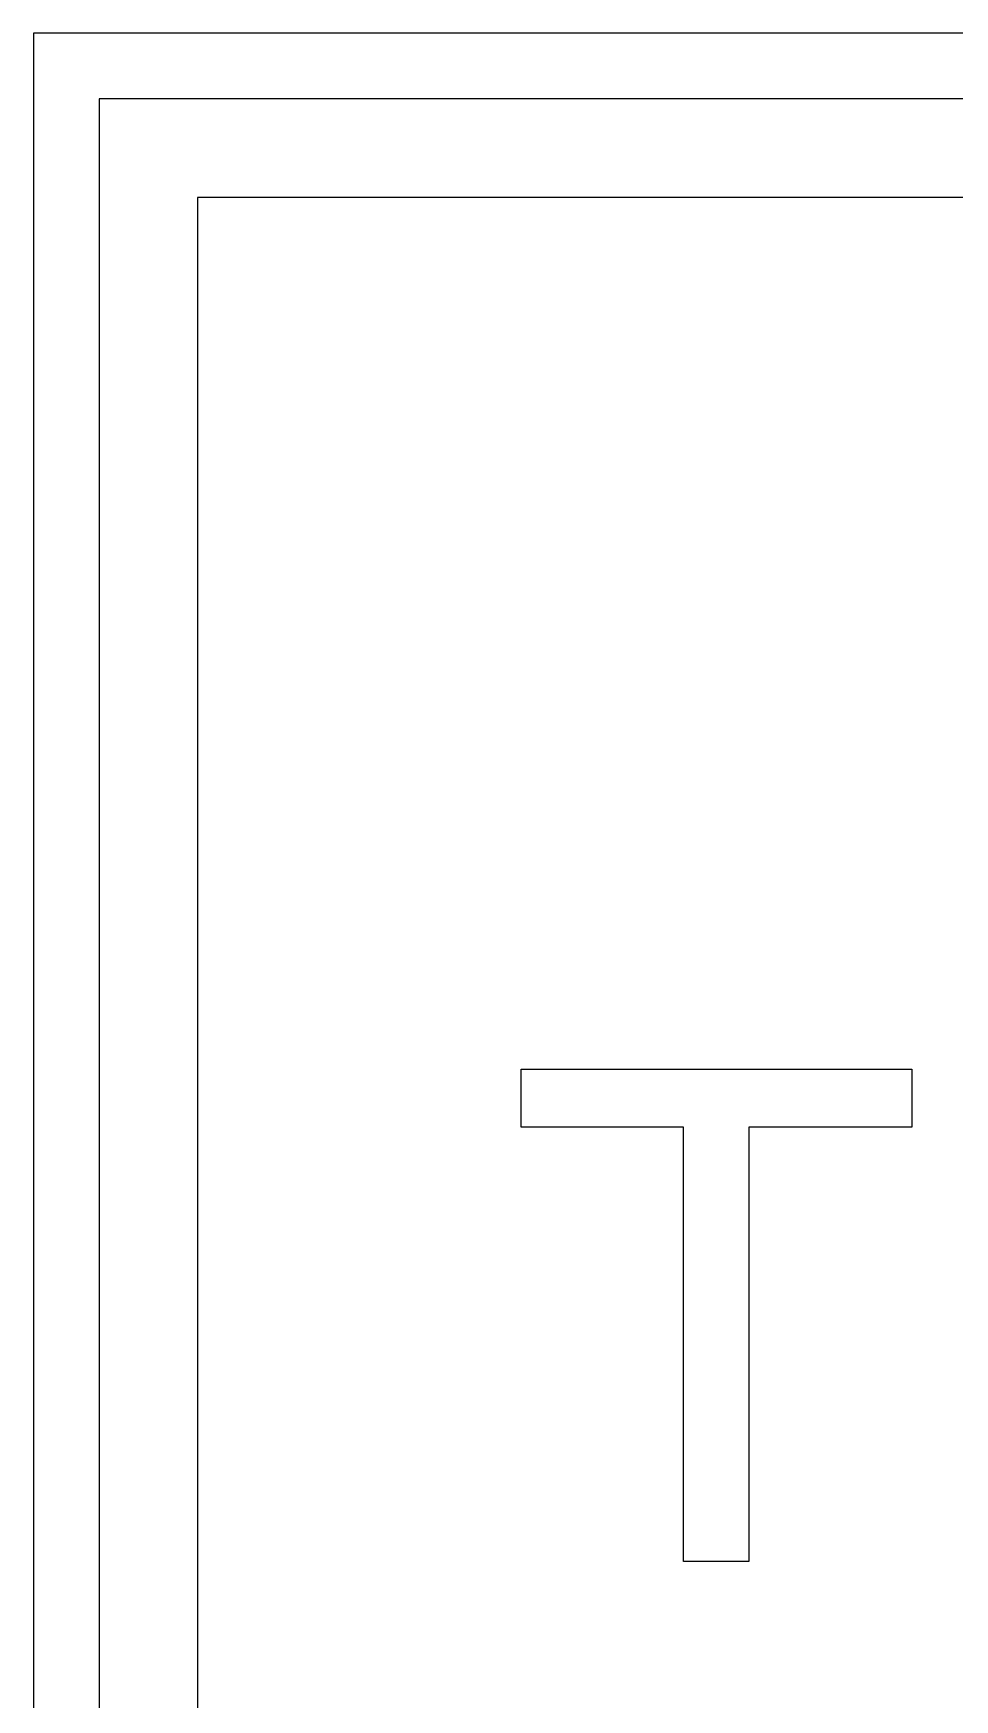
# Model space of a CAD drawing. Extents: x -140 to 139, y -60 to 60.
# Drawn here: x -35.15 to -29.54, y -32 to -21.85 of the extents above; entities that cross this region are included whole.
import ezdxf

# ---------------------------------------------------------------- set-up
doc = ezdxf.new("R2010")
doc.units = 0
doc.layers.add('ENGRAVE', color=5, linetype='Continuous')

msp = doc.modelspace()

# ---------------------------------------------------------------- linework, layer by layer
at = {"layer": 'ENGRAVE', "color": 5}
for points in [[(-14.85, -21.85), (-35.15, -21.85), (-35.15, -42.15), (-14.85, -42.15), (-14.85, -21.85)], [(-15.25, -22.25), (-34.75, -22.25), (-34.75, -41.75), (-15.25, -41.75), (-15.25, -22.25)]]:
    msp.add_lwpolyline(points, close=True, dxfattribs=at)
for points in [[(-15.85, -22.85), (-34.15, -22.85)], [(-34.15, -22.85), (-34.15, -41.15)], [(-32.18, -28.513), (-32.18, -28.159)], [(-32.18, -28.159), (-29.802, -28.159)], [(-29.802, -28.159), (-29.802, -28.513)], [(-31.191, -28.513), (-32.18, -28.513)], [(-31.191, -31.159), (-31.191, -28.513)], [(-29.802, -28.513), (-30.794, -28.513)], [(-30.794, -28.513), (-30.794, -31.159)], [(-30.794, -31.159), (-31.191, -31.159)]]:
    msp.add_lwpolyline(points, dxfattribs=at)

doc.saveas('drawing.dxf')
